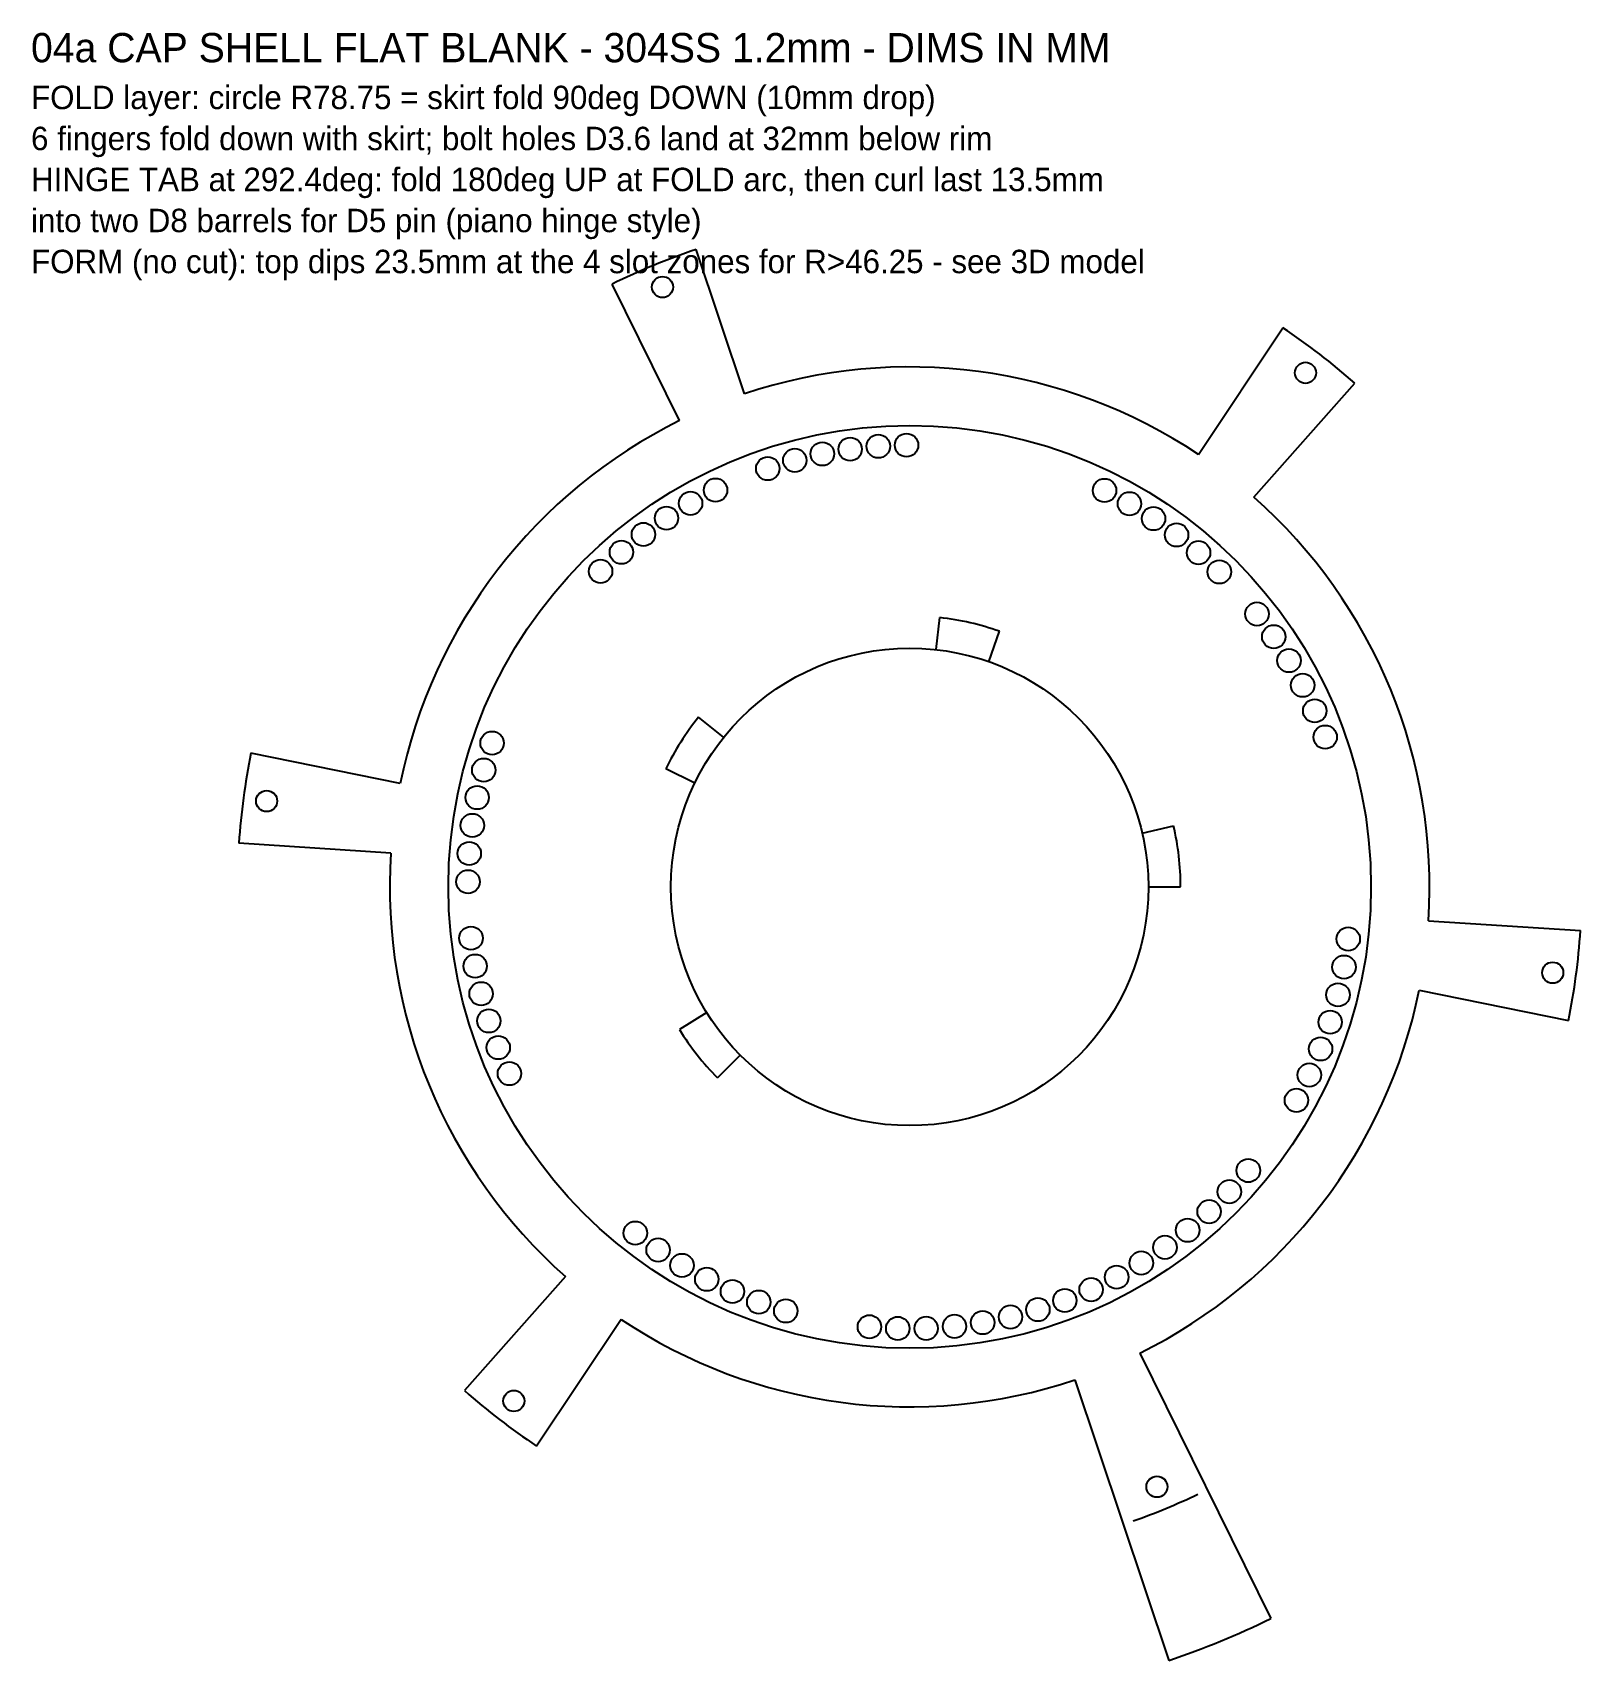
# Model space of a CAD drawing. Header units: metres. Extents: x -150 to 115, y -132 to 146.
import ezdxf

# ---------------------------------------------------------------- set-up
doc = ezdxf.new("R2010")
doc.units = ezdxf.units.M

msp = doc.modelspace()

# ---------------------------------------------------------------- linework, layer by layer
at = {"layer": 'CUT'}
for p, q in [((-28.2, 84.151), (-36.461, 108.803)), ((-39.286, 79.581), (-50.795, 102.895)), ((49.277, 73.813), (63.713, 95.437)), ((58.777, 66.497), (75.996, 85.978)), ((4.528, 40.498), (5.139, 45.964)), ((13.527, 38.439), (15.352, 43.628)), ((-31.758, 25.534), (-36.045, 28.98)), ((-86.976, 17.654), (-112.457, 22.825)), ((-36.69, 17.731), (-41.643, 20.124)), ((39.7, 9.19), (45.058, 10.431)), ((-88.562, 5.768), (-114.507, 7.458)), ((40.75, 0.019), (46.25, 0.021)), ((88.562, -5.768), (114.507, -7.458)), ((86.976, -17.654), (112.457, -22.825)), ((-34.638, -21.466), (-39.313, -24.363)), ((-28.918, -28.711), (-32.821, -32.586)), ((-58.777, -66.497), (-75.996, -85.978)), ((-49.277, -73.813), (-63.713, -95.437)), ((39.286, -79.581), (61.64, -124.864)), ((28.2, -84.151), (44.246, -132.034))]:
    msp.add_line(p, q, dxfattribs=at)
for centre, radius in [((-42.204, 102.393), 1.8), ((67.574, 87.746), 1.8), ((-14.916, 73.91), 2), ((-10.159, 74.712), 2), ((-5.36, 75.209), 2), ((-0.539, 75.398), 2), ((-24.229, 71.401), 2), ((-19.613, 72.805), 2), ((-33.145, 67.724), 2), ((33.261, 67.668), 2), ((-37.408, 65.466), 2), ((37.52, 65.402), 2), ((-41.518, 62.94), 2), ((41.626, 62.868), 2), ((-45.459, 60.155), 2), ((45.562, 60.077), 2), ((-49.213, 57.125), 2), ((49.311, 57.041), 2), ((-52.765, 53.861), 2), ((52.858, 53.77), 2), ((59.289, 46.583), 2), ((62.147, 42.696), 2), ((0, 0), 40.75), ((64.75, 38.634), 2), ((67.088, 34.414), 2), ((69.152, 30.053), 2), ((-71.291, 24.552), 2), ((70.932, 25.569), 2), ((-72.715, 19.942), 2), ((-73.841, 15.251), 2), ((-109.777, 14.647), 1.8), ((-74.666, 10.497), 2), ((-75.184, 5.701), 2), ((-75.395, 0.881), 2), ((-74.891, -8.75), 2), ((74.874, -8.891), 2), ((-74.178, -13.522), 2), ((74.147, -13.686), 2), ((109.777, -14.647), 1.8), ((-73.161, -18.238), 2), ((73.114, -18.425), 2), ((-71.845, -22.88), 2), ((71.779, -23.087), 2), ((-70.234, -27.428), 2), ((70.146, -27.653), 2), ((-68.336, -31.864), 2), ((68.223, -32.106), 2), ((66.018, -36.425), 2), ((57.806, -48.411), 2), ((54.574, -52.027), 2), ((51.117, -55.428), 2), ((-46.842, -59.085), 2), ((47.448, -58.599), 2), ((-42.946, -61.974), 2), ((43.583, -61.528), 2), ((-38.873, -64.607), 2), ((39.537, -64.203), 2), ((-34.64, -66.972), 2), ((35.328, -66.612), 2), ((-30.262, -69.06), 2), ((-25.76, -70.863), 2), ((26.489, -70.594), 2), ((30.972, -68.745), 2), ((-21.151, -72.373), 2), ((17.212, -73.409), 2), ((21.896, -72.151), 2), ((-6.878, -75.086), 2), ((-2.037, -75.372), 2), ((2.813, -75.348), 2), ((7.651, -75.011), 2), ((12.457, -74.364), 2), ((-67.574, -87.746), 1.8), ((42.204, -102.393), 1.8)]:
    msp.add_circle(centre, radius, dxfattribs=at)
for radius, start, end in [(114.75, 108.526, 116.274), (114.75, 48.526, 56.274), (88.75, 56.274, 108.526), (88.75, 116.274, 168.526), (88.75, 356.274, 48.526), (46.25, 70.613, 83.621), (46.25, 141.2, 154.208), (114.75, 168.526, 176.274), (46.25, 0.026, 13.034), (88.75, 176.274, 228.526), (114.75, 348.526, 356.274), (88.75, 296.274, 348.526), (46.25, 211.787, 224.795), (88.75, 236.274, 288.526), (114.75, 228.526, 236.274), (139.25, 288.526, 296.274)]:
    msp.add_arc((0, 0), radius, start, end, dxfattribs=at)
at = {"layer": 'FOLD'}
msp.add_circle((0, 0), 78.75, dxfattribs=at)
msp.add_arc((0, 0), 114.75, 289.404, 295.396, dxfattribs=at)

# ---------------------------------------------------------------- texts
at = {"layer": 'NOTE'}
for s, height, p in [('04a CAP SHELL FLAT BLANK - 304SS 1.2mm - DIMS IN MM', 5, (-150, 140.75)), ('FOLD layer: circle R78.75 = skirt fold 90deg DOWN (10mm drop)', 4, (-150, 132.75)), ('6 fingers fold down with skirt; bolt holes D3.6 land at 32mm below rim', 4, (-150, 125.75)), ('HINGE TAB at 292.4deg: fold 180deg UP at FOLD arc, then curl last 13.5mm', 4, (-150, 118.75)), ('into two D8 barrels for D5 pin (piano hinge style)', 4, (-150, 111.75)), ('FORM (no cut): top dips 23.5mm at the 4 slot zones for R>46.25 - see 3D model', 4, (-150, 104.75))]:
    msp.add_text(s, height=height, dxfattribs=at).set_placement(p)

doc.saveas('drawing.dxf')
